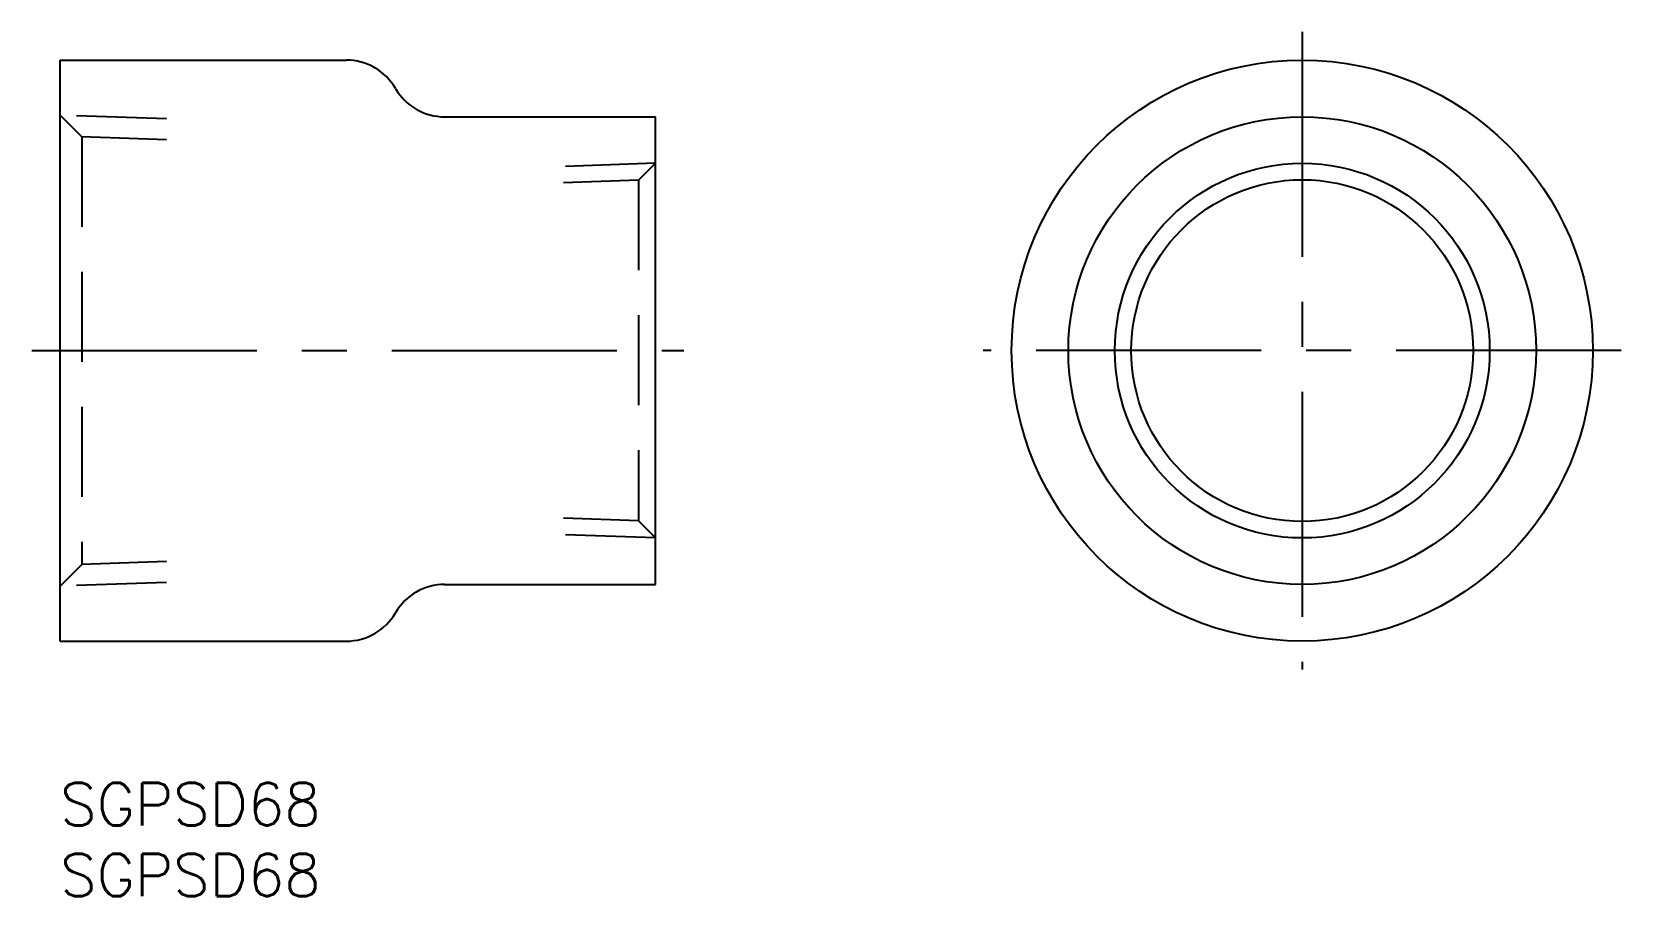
# Model space of a CAD drawing. Extents: x -2 to 110, y -8 to 53.
import ezdxf

# ---------------------------------------------------------------- set-up
doc = ezdxf.new("R2010")
doc.units = 0
doc.header["$LTSCALE"] = 0.5
doc.linetypes.add('CENTER', pattern=[50.8, 31.75, -6.35, 6.35, -6.35])
doc.linetypes.add('DASHED', pattern=[19.05, 12.7, -6.35])
for name, color, linetype in [('CENTER', 1, 'CENTER'), ('MSM_CONTINUOUS', 7, 'CONTINUOUS'), ('MSM_DASHED', 4, 'DASHED'), ('MSM_NARROW', 5, 'CONTINUOUS'), ('MSM_PART_NUMBER', 7, 'CONTINUOUS')]:
    doc.layers.add(name, color=color, linetype=linetype)
doc.styles.get("Standard").update_dxf_attribs({"font": 'txt.shx', "height": 3, "bigfont": 'bigfont.shx'})

# ---------------------------------------------------------------- blocks, each defined once
blk = doc.blocks.new('*U7')
at = {"layer": 'MSM_PART_NUMBER'}
blk.add_text('SGPSD68', height=3, dxfattribs=at).set_placement((0, -3))
blk = doc.blocks.new('*U8')
at = {"layer": 'MSM_PART_NUMBER'}
blk.add_text('SGPSD68', height=3, dxfattribs=at).set_placement((0, -8))

msp = doc.modelspace()

# ---------------------------------------------------------------- linework, layer by layer
at = {"layer": 'CENTER'}
for p, q in [((87.62, 53), (87.62, 8)), ((-2, 30.5), (44, 30.5)), ((110.12, 30.5), (65.12, 30.5))]:
    msp.add_line(p, q, dxfattribs=at)
at = {"layer": 'MSM_CONTINUOUS'}
for p, q in [((0, 51), (20.19, 51)), ((0, 10), (0, 51)), ((27.12, 47), (42, 47)), ((42, 14), (42, 47)), ((27.12, 14), (42, 14)), ((0, 10), (20.19, 10))]:
    msp.add_line(p, q, dxfattribs=at)
for radius in [20.5, 16.5, 12.06]:
    msp.add_circle((87.62, 30.5), radius, dxfattribs=at)
for centre, start, end in [((20.19, 47), 30, 90), ((27.12, 51), 210, 270), ((27.12, 10), 90, 150), ((20.19, 14), 270, 330)]:
    msp.add_arc(centre, 4, start, end, dxfattribs=at)
at = {"layer": 'MSM_DASHED'}
for p, q in [((7.5, 46.86), (0, 47.12)), ((1.53, 45.59), (0, 47.12)), ((1.53, 45.59), (1.53, 15.41)), ((7.5, 45.38), (1.53, 45.59)), ((42, 43.72), (35.5, 43.49)), ((40.8, 42.52), (42, 43.72)), ((40.8, 42.52), (35.5, 42.33)), ((40.8, 42.52), (40.8, 18.48)), ((40.8, 18.48), (35.5, 18.67)), ((40.8, 18.48), (42, 17.28)), ((42, 17.28), (35.5, 17.51)), ((1.53, 15.41), (0, 13.88)), ((7.5, 15.62), (1.53, 15.41)), ((7.5, 14.14), (0, 13.88))]:
    msp.add_line(p, q, dxfattribs=at)
at = {"layer": 'MSM_NARROW'}
msp.add_circle((87.62, 30.5), 13.22, dxfattribs=at)

# ---------------------------------------------------------------- block references
at = {"layer": 'MSM_CONTINUOUS'}
for name in ['*U7', '*U8']:
    msp.add_blockref(name, (0, 0), dxfattribs=at)

doc.saveas('drawing.dxf')
